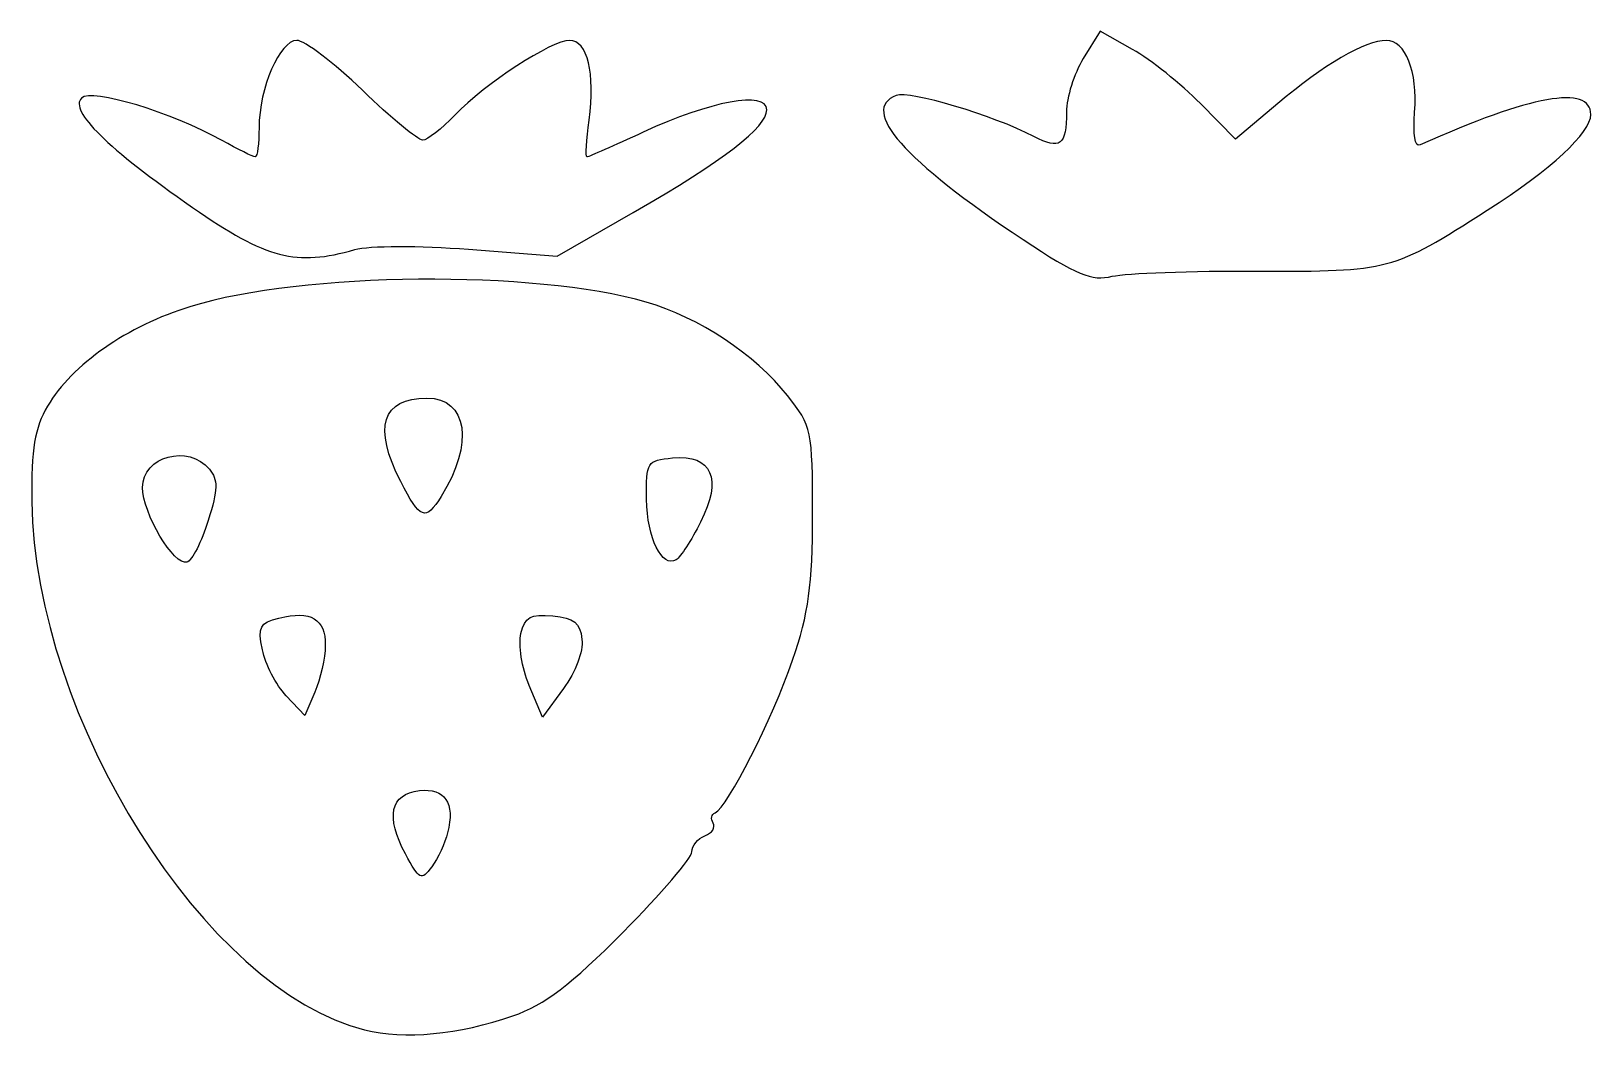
# Model space of a CAD drawing. Header units: centimetres. Extents: x -4.75 to 0.21, y 1.86 to 5.07.
import ezdxf

# ---------------------------------------------------------------- set-up
doc = ezdxf.new("R2010")
doc.units = ezdxf.units.CM
doc.header["$MEASUREMENT"] = 0
doc.layers.add('Layer 1', color=7, linetype='Continuous')

msp = doc.modelspace()

# ---------------------------------------------------------------- linework, layer by layer
at = {"layer": 'Layer 1'}
for points, knots in [([(-1.59615, 4.40595), (-1.97507, 4.65723), (-2.11728, 4.81894), (-1.9992, 4.86425), (-1.9992, 4.86425), (-1.95748, 4.88026), (-1.69206, 4.80116), (-1.56221, 4.73401), (-1.56221, 4.73401), (-1.47744, 4.69017), (-1.45838, 4.70451), (-1.45825, 4.8122), (-1.45825, 4.8122), (-1.45819, 4.85707), (-1.43417, 4.93312), (-1.40486, 4.98119), (-1.40486, 4.98119), (-1.40486, 4.98119), (-1.35156, 5.06861), (-1.35156, 5.06861), (-1.35156, 5.06861), (-1.35156, 5.06861), (-1.24783, 5.01031), (-1.24783, 5.01031), (-1.24783, 5.01031), (-1.19077, 4.97824), (-1.0939, 4.90086), (-1.03255, 4.83835), (-1.03255, 4.83835), (-1.03255, 4.83835), (-0.921, 4.7247), (-0.921, 4.7247), (-0.921, 4.7247), (-0.921, 4.7247), (-0.78619, 4.83891), (-0.78619, 4.83891), (-0.78619, 4.83891), (-0.64246, 4.96068), (-0.5074, 5.0393), (-0.44195, 5.0393), (-0.44195, 5.0393), (-0.38046, 5.0393), (-0.34122, 4.94036), (-0.35149, 4.81121), (-0.35149, 4.81121), (-0.35721, 4.73937), (-0.35052, 4.69921), (-0.33409, 4.70663), (-0.33409, 4.70663), (0.01629, 4.86476), (0.20853, 4.89923), (0.20853, 4.80392), (0.20853, 4.80392), (0.20853, 4.74551), (0.08326, 4.62948), (-0.12057, 4.49909), (-0.12057, 4.49909), (-0.42265, 4.30585), (-0.42958, 4.30401), (-0.84981, 4.30567), (-0.84981, 4.30567), (-1.06081, 4.3065), (-1.26917, 4.29897), (-1.31283, 4.28894), (-1.31283, 4.28894), (-1.37989, 4.27354), (-1.42386, 4.2917), (-1.59615, 4.40595)], [0, 0, 0, 0, 0.0555556, 0.0555556, 0.0555556, 0.0555556, 0.1111111, 0.1111111, 0.1111111, 0.1111111, 0.1666667, 0.1666667, 0.1666667, 0.1666667, 0.2222222, 0.2222222, 0.2222222, 0.2222222, 0.2777778, 0.2777778, 0.2777778, 0.2777778, 0.3333333, 0.3333333, 0.3333333, 0.3333333, 0.3888889, 0.3888889, 0.3888889, 0.3888889, 0.4444444, 0.4444444, 0.4444444, 0.4444444, 0.5, 0.5, 0.5, 0.5, 0.5555556, 0.5555556, 0.5555556, 0.5555556, 0.6111111, 0.6111111, 0.6111111, 0.6111111, 0.6666667, 0.6666667, 0.6666667, 0.6666667, 0.7222222, 0.7222222, 0.7222222, 0.7222222, 0.7777778, 0.7777778, 0.7777778, 0.7777778, 0.8333333, 0.8333333, 0.8333333, 0.8333333, 0.8888889, 0.8888889, 0.8888889, 0.8888889, 1, 1, 1, 1]), ([(-4.23647, 4.50822), (-4.50704, 4.69569), (-4.62913, 4.81598), (-4.5893, 4.85581), (-4.5893, 4.85581), (-4.55768, 4.88743), (-4.30153, 4.81035), (-4.14382, 4.72178), (-4.14382, 4.72178), (-4.09203, 4.69269), (-4.04406, 4.66888), (-4.03723, 4.66888), (-4.03723, 4.66888), (-4.0304, 4.66888), (-4.02481, 4.71094), (-4.02481, 4.76234), (-4.02481, 4.76234), (-4.02481, 4.88723), (-3.95892, 5.0393), (-3.9048, 5.0393), (-3.9048, 5.0393), (-3.88097, 5.0393), (-3.78708, 4.96786), (-3.69615, 4.88055), (-3.69615, 4.88055), (-3.60523, 4.79324), (-3.51919, 4.7218), (-3.50496, 4.7218), (-3.50496, 4.7218), (-3.49073, 4.7218), (-3.44439, 4.75801), (-3.402, 4.80226), (-3.402, 4.80226), (-3.30606, 4.9024), (-3.0955, 5.0393), (-3.03742, 5.0393), (-3.03742, 5.0393), (-2.981, 5.0393), (-2.95552, 4.93448), (-2.97586, 4.78607), (-2.97586, 4.78607), (-2.98469, 4.72162), (-2.98753, 4.66888), (-2.98217, 4.66888), (-2.98217, 4.66888), (-2.9768, 4.66888), (-2.89666, 4.70414), (-2.80408, 4.74724), (-2.80408, 4.74724), (-2.59076, 4.84654), (-2.41085, 4.87933), (-2.41085, 4.81891), (-2.41085, 4.81891), (-2.41085, 4.76238), (-2.54508, 4.65903), (-2.83544, 4.49201), (-2.83544, 4.49201), (-2.83544, 4.49201), (-3.07716, 4.35297), (-3.07716, 4.35297), (-3.07716, 4.35297), (-3.07716, 4.35297), (-3.35891, 4.37496), (-3.35891, 4.37496), (-3.35891, 4.37496), (-3.5143, 4.38709), (-3.6763, 4.38673), (-3.72012, 4.37417), (-3.72012, 4.37417), (-3.90773, 4.32036), (-3.99988, 4.34428), (-4.23647, 4.50822)], [0, 0, 0, 0, 0.0526316, 0.0526316, 0.0526316, 0.0526316, 0.1052632, 0.1052632, 0.1052632, 0.1052632, 0.1578947, 0.1578947, 0.1578947, 0.1578947, 0.2105263, 0.2105263, 0.2105263, 0.2105263, 0.2631579, 0.2631579, 0.2631579, 0.2631579, 0.3157895, 0.3157895, 0.3157895, 0.3157895, 0.3684211, 0.3684211, 0.3684211, 0.3684211, 0.4210526, 0.4210526, 0.4210526, 0.4210526, 0.4736842, 0.4736842, 0.4736842, 0.4736842, 0.5263158, 0.5263158, 0.5263158, 0.5263158, 0.5789474, 0.5789474, 0.5789474, 0.5789474, 0.6315789, 0.6315789, 0.6315789, 0.6315789, 0.6842105, 0.6842105, 0.6842105, 0.6842105, 0.7368421, 0.7368421, 0.7368421, 0.7368421, 0.7894737, 0.7894737, 0.7894737, 0.7894737, 0.8421053, 0.8421053, 0.8421053, 0.8421053, 0.8947368, 0.8947368, 0.8947368, 0.8947368, 1, 1, 1, 1]), ([(-3.68932, 1.89205), (-4.19433, 2.01751), (-4.73818, 2.88157), (-4.74705, 3.57256), (-4.74705, 3.57256), (-4.74922, 3.74147), (-4.73878, 3.80479), (-4.69693, 3.87645), (-4.69693, 3.87645), (-4.61984, 4.00845), (-4.44439, 4.13058), (-4.24209, 4.19306), (-4.24209, 4.19306), (-3.88803, 4.30242), (-3.14726, 4.30955), (-2.79449, 4.207), (-2.79449, 4.207), (-2.627, 4.15831), (-2.44761, 4.03963), (-2.3447, 3.90942), (-2.3447, 3.90942), (-2.26791, 3.81226), (-2.26533, 3.79994), (-2.26539, 3.53118), (-2.26539, 3.53118), (-2.26544, 3.30726), (-2.27776, 3.21743), (-2.32889, 3.06816), (-2.32889, 3.06816), (-2.39273, 2.88177), (-2.53609, 2.59953), (-2.57529, 2.58303), (-2.57529, 2.58303), (-2.58689, 2.57815), (-2.5896, 2.56318), (-2.58132, 2.54977), (-2.58132, 2.54977), (-2.57303, 2.53636), (-2.58486, 2.51824), (-2.60761, 2.50951), (-2.60761, 2.50951), (-2.63036, 2.50078), (-2.64897, 2.47792), (-2.64897, 2.4587), (-2.64897, 2.4587), (-2.64897, 2.43949), (-2.7472, 2.32455), (-2.86725, 2.20329), (-2.86725, 2.20329), (-3.03415, 2.03472), (-3.11668, 1.97201), (-3.21783, 1.93687), (-3.21783, 1.93687), (-3.38969, 1.87717), (-3.56307, 1.86069), (-3.68932, 1.89205)], [0, 0, 0, 0, 0.0666667, 0.0666667, 0.0666667, 0.0666667, 0.1333333, 0.1333333, 0.1333333, 0.1333333, 0.2, 0.2, 0.2, 0.2, 0.2666667, 0.2666667, 0.2666667, 0.2666667, 0.3333333, 0.3333333, 0.3333333, 0.3333333, 0.4, 0.4, 0.4, 0.4, 0.4666667, 0.4666667, 0.4666667, 0.4666667, 0.5333333, 0.5333333, 0.5333333, 0.5333333, 0.6, 0.6, 0.6, 0.6, 0.6666667, 0.6666667, 0.6666667, 0.6666667, 0.7333333, 0.7333333, 0.7333333, 0.7333333, 0.8, 0.8, 0.8, 0.8, 0.8666667, 0.8666667, 0.8666667, 0.8666667, 1, 1, 1, 1]), ([(-3.44586, 3.5889), (-3.34104, 3.75675), (-3.36208, 3.90159), (-3.49128, 3.90159), (-3.49128, 3.90159), (-3.63403, 3.90159), (-3.66293, 3.80933), (-3.57448, 3.63596), (-3.57448, 3.63596), (-3.51303, 3.51552), (-3.49566, 3.50916), (-3.44586, 3.5889)], [0, 0, 0, 0, 0.25, 0.25, 0.25, 0.25, 0.5, 0.5, 0.5, 0.5, 1, 1, 1, 1]), ([(-4.18661, 3.51207), (-4.15555, 3.61207), (-4.1548, 3.64205), (-4.18253, 3.67546), (-4.18253, 3.67546), (-4.24959, 3.75626), (-4.39522, 3.71654), (-4.39522, 3.61746), (-4.39522, 3.61746), (-4.39522, 3.53566), (-4.29464, 3.36627), (-4.2541, 3.37978), (-4.2541, 3.37978), (-4.2379, 3.38518), (-4.20753, 3.44471), (-4.18661, 3.51207)], [0, 0, 0, 0, 0.2, 0.2, 0.2, 0.2, 0.4, 0.4, 0.4, 0.4, 0.6, 0.6, 0.6, 0.6, 1, 1, 1, 1]), ([(-2.62141, 3.50689), (-2.5511, 3.6447), (-2.58532, 3.72342), (-2.71026, 3.71131), (-2.71026, 3.71131), (-2.79198, 3.7034), (-2.79445, 3.69948), (-2.79297, 3.57971), (-2.79297, 3.57971), (-2.79145, 3.45666), (-2.74378, 3.35977), (-2.69851, 3.38774), (-2.69851, 3.38774), (-2.6854, 3.39584), (-2.6507, 3.44946), (-2.62141, 3.50689)], [0, 0, 0, 0, 0.2, 0.2, 0.2, 0.2, 0.4, 0.4, 0.4, 0.4, 0.6, 0.6, 0.6, 0.6, 1, 1, 1, 1]), ([(-3.81433, 3.11529), (-3.81297, 3.19934), (-3.86068, 3.2274), (-3.96177, 3.20203), (-3.96177, 3.20203), (-4.02311, 3.18663), (-4.02903, 3.17526), (-4.01422, 3.10123), (-4.01422, 3.10123), (-4.00504, 3.05533), (-3.97097, 2.9895), (-3.9385, 2.95494), (-3.9385, 2.95494), (-3.9385, 2.95494), (-3.87946, 2.8921), (-3.87946, 2.8921), (-3.87946, 2.8921), (-3.87946, 2.8921), (-3.84749, 2.9669), (-3.84749, 2.9669), (-3.84749, 2.9669), (-3.82991, 3.00804), (-3.81499, 3.07481), (-3.81433, 3.11529)], [0, 0, 0, 0, 0.1428571, 0.1428571, 0.1428571, 0.1428571, 0.2857143, 0.2857143, 0.2857143, 0.2857143, 0.4285714, 0.4285714, 0.4285714, 0.4285714, 0.5714286, 0.5714286, 0.5714286, 0.5714286, 0.7142857, 0.7142857, 0.7142857, 0.7142857, 1, 1, 1, 1]), ([(-2.99844, 3.1343), (-3.00464, 3.18744), (-3.02289, 3.20206), (-3.09124, 3.20867), (-3.09124, 3.20867), (-3.16246, 3.21555), (-3.17894, 3.20646), (-3.19239, 3.1529), (-3.19239, 3.1529), (-3.20127, 3.1175), (-3.18962, 3.04385), (-3.16633, 2.98809), (-3.16633, 2.98809), (-3.16633, 2.98809), (-3.1242, 2.88728), (-3.1242, 2.88728), (-3.1242, 2.88728), (-3.1242, 2.88728), (-3.05746, 2.97772), (-3.05746, 2.97772), (-3.05746, 2.97772), (-3.01811, 3.03103), (-2.99389, 3.09531), (-2.99844, 3.1343)], [0, 0, 0, 0, 0.1428571, 0.1428571, 0.1428571, 0.1428571, 0.2857143, 0.2857143, 0.2857143, 0.2857143, 0.4285714, 0.4285714, 0.4285714, 0.4285714, 0.5714286, 0.5714286, 0.5714286, 0.5714286, 0.7142857, 0.7142857, 0.7142857, 0.7142857, 1, 1, 1, 1]), ([(-3.42549, 2.51909), (-3.40149, 2.61469), (-3.43351, 2.66262), (-3.51511, 2.65321), (-3.51511, 2.65321), (-3.60759, 2.64254), (-3.62342, 2.57063), (-3.55944, 2.45183), (-3.55944, 2.45183), (-3.51453, 2.36843), (-3.50907, 2.36577), (-3.47591, 2.4111), (-3.47591, 2.4111), (-3.45639, 2.43778), (-3.4337, 2.48638), (-3.42549, 2.51909)], [0, 0, 0, 0, 0.2, 0.2, 0.2, 0.2, 0.4, 0.4, 0.4, 0.4, 0.6, 0.6, 0.6, 0.6, 1, 1, 1, 1])]:
    msp.add_open_spline(points, degree=3, knots=knots, dxfattribs=at)

doc.saveas('drawing.dxf')
